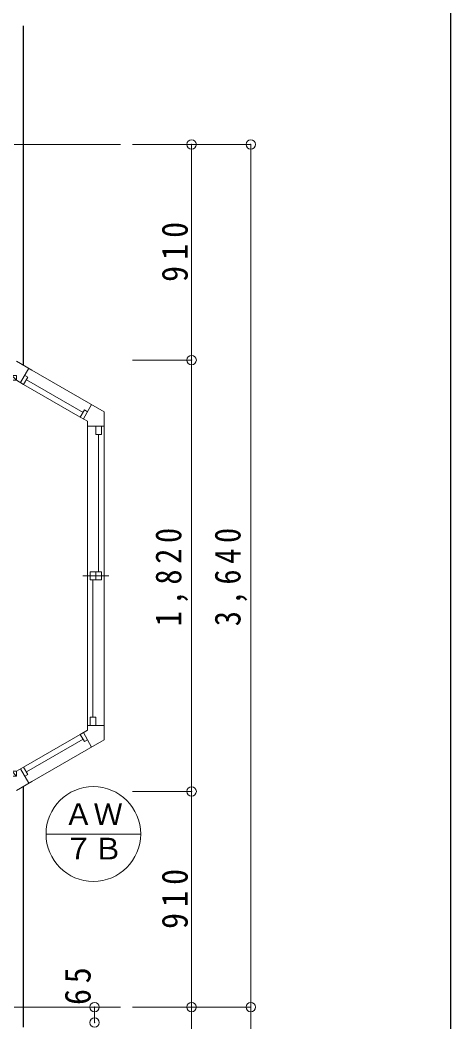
# Model space of a CAD drawing. Units: millimetres at full size, sheet at 1:50. Extents: x -10000 to 10000, y -6925 to 6925.
# Drawn here: x 8179 to 10000, y 525 to 4752 of the extents above; entities that cross this region are included whole.
import ezdxf
from ezdxf.enums import TextEntityAlignment as Align

# ---------------------------------------------------------------- set-up
doc = ezdxf.new("R2010")
doc.units = ezdxf.units.MM
doc.header["$LTSCALE"] = 50
doc.header["$PDMODE"] = 32
doc.header["$PDSIZE"] = 40
doc.linetypes.add('CHAIN2', pattern=[12, 9, -1, 1, -1])
for name, color, linetype, lineweight in [('1-0', 1, 'CHAIN2', 9), ('1-1', 7, 'Continuous', 25), ('1-3', 3, 'Continuous', 13), ('1-B', 4, 'Continuous', 9), ('1-D', 4, 'Continuous', 9), ('F-1', 7, 'Continuous', 25)]:
    doc.layers.add(name, color=color, linetype=linetype, lineweight=lineweight)
doc.styles.add('ＭＳ ゴシック', font='')
doc.styles.get('ＭＳ ゴシック').set_extended_font_data('MS Gothic')

# ---------------------------------------------------------------- blocks, each defined once
blk = doc.blocks.new('出窓1820')
at = {"layer": '1-3', "color": 134, "lineweight": 9}
for p, q in [((65, 81.42), (66.08, 82.5)), ((65, 46.07), (85, 66.07)), ((1735, 81.42), (1736.08, 82.5)), ((1735, 46.07), (1755, 66.07)), ((65, 10.71), (85, 30.71)), ((1735, 10.71), (1755, 30.71)), ((65, -24.64), (85, -4.64)), ((65, -60), (85, -40)), ((1735, -24.64), (1755, -4.64)), ((1735, -60), (1755, -40))]:
    blk.add_line(p, q, dxfattribs=at)
at = {"layer": '1-3', "color": 4, "lineweight": 9}
for p, q in [((85, 82.5), (1735, 82.5)), ((41.88, -125.31), (180.08, -364.69)), ((102.5, -90.31), (240.71, -329.69)), ((1579.29, -329.69), (1717.5, -90.31)), ((1778.12, -125.31), (1639.92, -364.69)), ((1526.79, -360), (293.21, -360)), ((293.21, -430), (1526.79, -430))]:
    blk.add_line(p, q, dxfattribs=at)
at = {"layer": '1-3'}
for p, q in [((4.17, -60), (41.88, -125.31)), ((95, -77.32), (34.38, -112.32)), ((85, -60), (102.5, -90.31)), ((1735, -60), (1717.5, -90.31)), ((1725, -77.32), (1785.62, -112.32)), ((1815.83, -60), (1778.12, -125.31)), ((72.19, -107.81), (64.69, -94.82)), ((102.5, -90.31), (72.19, -107.81)), ((220.79, -341.19), (82.58, -101.81)), ((1737.42, -101.81), (1599.21, -341.19)), ((1717.5, -90.31), (1747.81, -107.81)), ((1747.81, -107.81), (1755.31, -94.82)), ((240.71, -329.69), (210.39, -347.19)), ((258.21, -360), (240.71, -329.69)), ((1561.79, -360), (1579.29, -329.69)), ((1579.29, -329.69), (1609.61, -347.19)), ((217.79, -430), (180.08, -364.69)), ((248.21, -342.68), (187.58, -377.68)), ((210.39, -347.19), (217.89, -360.18)), ((258.21, -360), (293.21, -360)), ((278.21, -360), (278.21, -430)), ((313.21, -371), (278.21, -371)), ((313.21, -395), (313.21, -371)), ((893, -371), (893, -419)), ((927, -371), (893, -371)), ((910, -340), (910, -450)), ((927, -419), (927, -371)), ((1561.79, -360), (1526.79, -360)), ((1541.79, -360), (1541.79, -430)), ((1571.79, -342.68), (1632.42, -377.68)), ((1609.61, -347.19), (1602.11, -360.18)), ((1602.21, -430), (1639.92, -364.69)), ((278.21, -395), (313.21, -395)), ((893, -383), (313.21, -383)), ((927, -395), (893, -395)), ((893, -419), (927, -419)), ((1506.79, -407), (927, -407)), ((1506.79, -395), (1506.79, -419)), ((1541.79, -395), (1506.79, -395)), ((1506.79, -419), (1541.79, -419)), ((217.79, -430), (293.21, -430)), ((1602.21, -430), (1526.79, -430))]:
    blk.add_line(p, q, dxfattribs=at)
for points in [[(65, -60), (85, -60), (85, 82.5), (65, 82.5)], [(1755, -60), (1735, -60), (1735, 82.5), (1755, 82.5)]]:
    blk.add_lwpolyline(points, close=True, dxfattribs=at)

msp = doc.modelspace()

# ---------------------------------------------------------------- linework, layer by layer
at = {"layer": '1-0'}
for p, q in [((8604.34, 4227.06), (4874.34, 4227.06)), ((8604.34, 587.06), (5829.34, 587.06))]:
    msp.add_line(p, q, dxfattribs=at)
at = {"layer": '1-1'}
for p, q in [((8194.34, 3295.56), (8194.34, 4727.06)), ((8194.34, 502.06), (8194.34, 1518.55))]:
    msp.add_line(p, q, dxfattribs=at)
at = {"layer": '1-B'}
msp.add_line((8289.12, 1317.59), (8689.12, 1317.59), dxfattribs=at)
msp.add_circle((8489.12, 1317.59), 200, dxfattribs=at)
at = {"layer": '1-D'}
for p, q in [((9154.34, 4227.06), (8654.34, 4227.06)), ((8904.34, 3317.06), (8904.34, 4227.06)), ((9154.34, 587.06), (9154.34, 4227.06)), ((8904.34, 3317.06), (8654.34, 3317.06)), ((8904.34, 1497.06), (8904.34, 3317.06)), ((8904.34, 1497.06), (8654.34, 1497.06)), ((8904.34, 587.06), (8904.34, 1497.06)), ((8494.34, 587.06), (8244.34, 587.06)), ((8494.34, 522.06), (8494.34, 587.06)), ((9154.34, 587.06), (8654.34, 587.06)), ((8904.34, -1232.94), (8904.34, 587.06)), ((9154.34, -2142.94), (9154.34, 587.06))]:
    msp.add_line(p, q, dxfattribs=at)
for p in [(8904.34, 4227.06), (9154.34, 4227.06), (8904.34, 3317.06), (8904.34, 1497.06), (8494.34, 587.06), (8904.34, 587.06), (9154.34, 587.06), (8494.34, 522.06)]:
    msp.add_point(p, dxfattribs=at)
at = {"layer": 'F-1'}
msp.add_line((10000, -6925), (10000, 6925), dxfattribs=at)

# ---------------------------------------------------------------- block references
at = {"layer": '1-3', "rotation": 90}
msp.add_blockref('出窓1820', (8104.34, 1497.06), dxfattribs=at)

# ---------------------------------------------------------------- texts
at = {"layer": '1-B', "style": 'ＭＳ ゴシック'}
for s, p in [('ＡＷ', (8364.12, 1327.59)), ('７Ｂ', (8364.12, 1182.59))]:
    msp.add_text(s, height=91.64, dxfattribs=at).set_placement(p, align=Align.BOTTOM_LEFT)
at = {"layer": '1-D', "color": 7, "char_height": 110, "attachment_point": 7, "rotation": 90, "style": 'ＭＳ ゴシック'}
for s, insert in [('\\T1.38;\\W0.9;910', (8889.34, 3647.06)), ('\\T1.38;\\W0.85;1,820', (8889.34, 2194.56)), ('\\T1.38;\\W0.85;3,640', (9139.34, 2194.56)), ('\\T1.38;\\W0.9;910', (8889.34, 917.06)), ('\\T1.36;\\W0.9;65', (8479.34, 596.24))]:
    msp.add_mtext(s, dxfattribs=dict(at, insert=insert))

doc.saveas('drawing.dxf')
